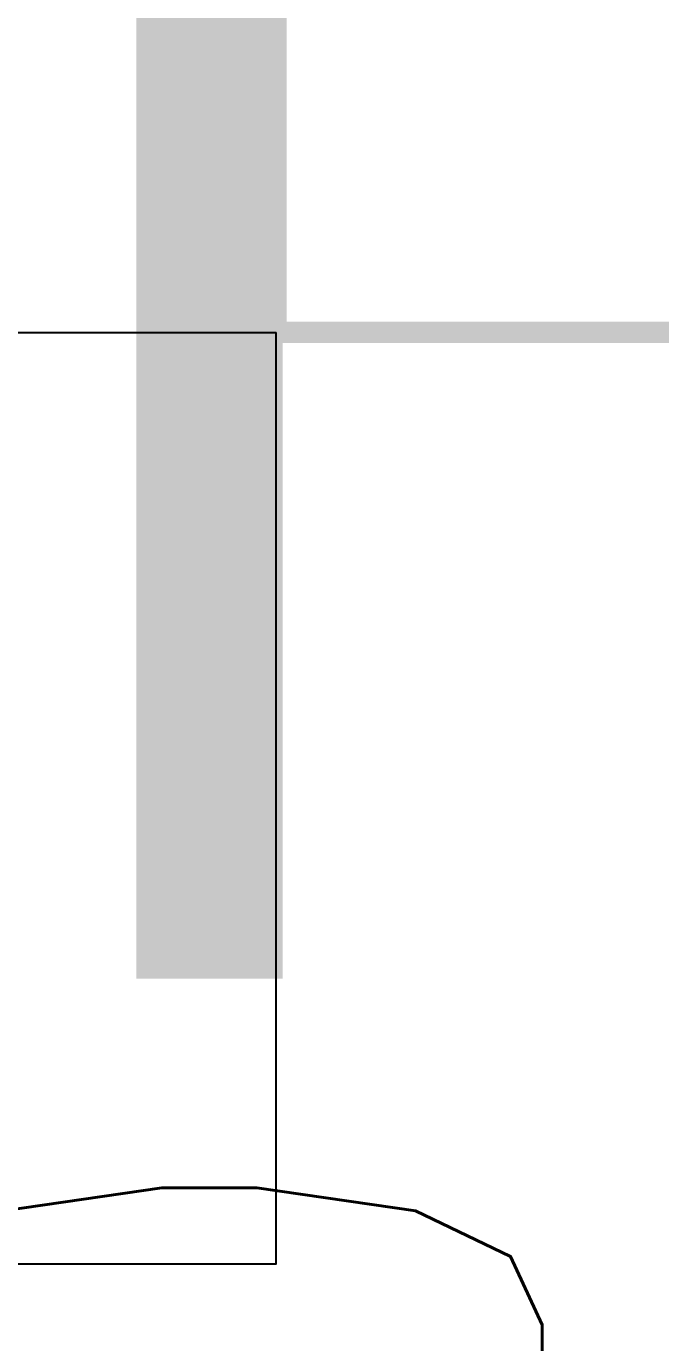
# Model space of a CAD drawing. Extents: x 27938 to 1507990, y 110129 to 923079.
# Drawn here: x 861172.8 to 861411.1, y 672027.6 to 672522.2 of the extents above; entities that cross this region are included whole.
import ezdxf

# ---------------------------------------------------------------- set-up
doc = ezdxf.new("R2010")
doc.units = 0
doc.header["$LTSCALE"] = 1000
doc.header["$MEASUREMENT"] = 0
for name, color, linetype in [('PIPE-废水', 31, 'TG_F'), ('TEXT_废水', 7, 'Continuous'), ('看线', 251, 'Continuous')]:
    doc.layers.add(name, color=color, linetype=linetype)
doc.styles.add('_TWT_PIPEDN', font='SIMPLEX', dxfattribs={"width": 0.8, "height": 3.5, "bigfont": 'HZTXT'})
doc.styles.add('TG_LINETYPE', font='SIMPLEX', dxfattribs={"width": 0.8, "height": 3, "bigfont": 'HZTXT'})
doc.linetypes.add('TG_F', pattern='A,2,-0.3,["F",TG_LINETYPE,S=0.1,R=0,X=-0.23,Y=-0.15],0', length=2.3)

msp = doc.modelspace()

# ---------------------------------------------------------------- linework, layer by layer
at = {"color": 8, "const_width": 8}
msp.add_lwpolyline([(861266.58, 672557.17), (861266.58, 672407.17), (861566.58, 672407.17), (861566.58, 672557.17)], dxfattribs=at)
at = {"layer": 'PIPE-废水', "ltscale": 0.5, "const_width": 55}
msp.add_lwpolyline([(861241.58, 672164.31), (861241.58, 672932.17)], dxfattribs=at)
msp.add_lwpolyline([(861241.58, 672164.31), (861241.58, 672932.17)], dxfattribs=at)
at = {"layer": '看线', "color": 8, "ltscale": 0.5}
for points in [[(856666.58, 672407.17), (861266.58, 672407.17)], [(859266.58, 672407.17), (859266.58, 672057.17), (861266.58, 672057.17), (861266.58, 672407.17)]]:
    msp.add_lwpolyline(points, dxfattribs=at)

# ---------------------------------------------------------------- texts
at = {"layer": 'TEXT_废水', "style": '_TWT_PIPEDN', "width": 0.8}
msp.add_text('DN100', height=250, rotation=90, dxfattribs=at).set_placement((861366.58, 671228.59))

doc.saveas('drawing.dxf')
